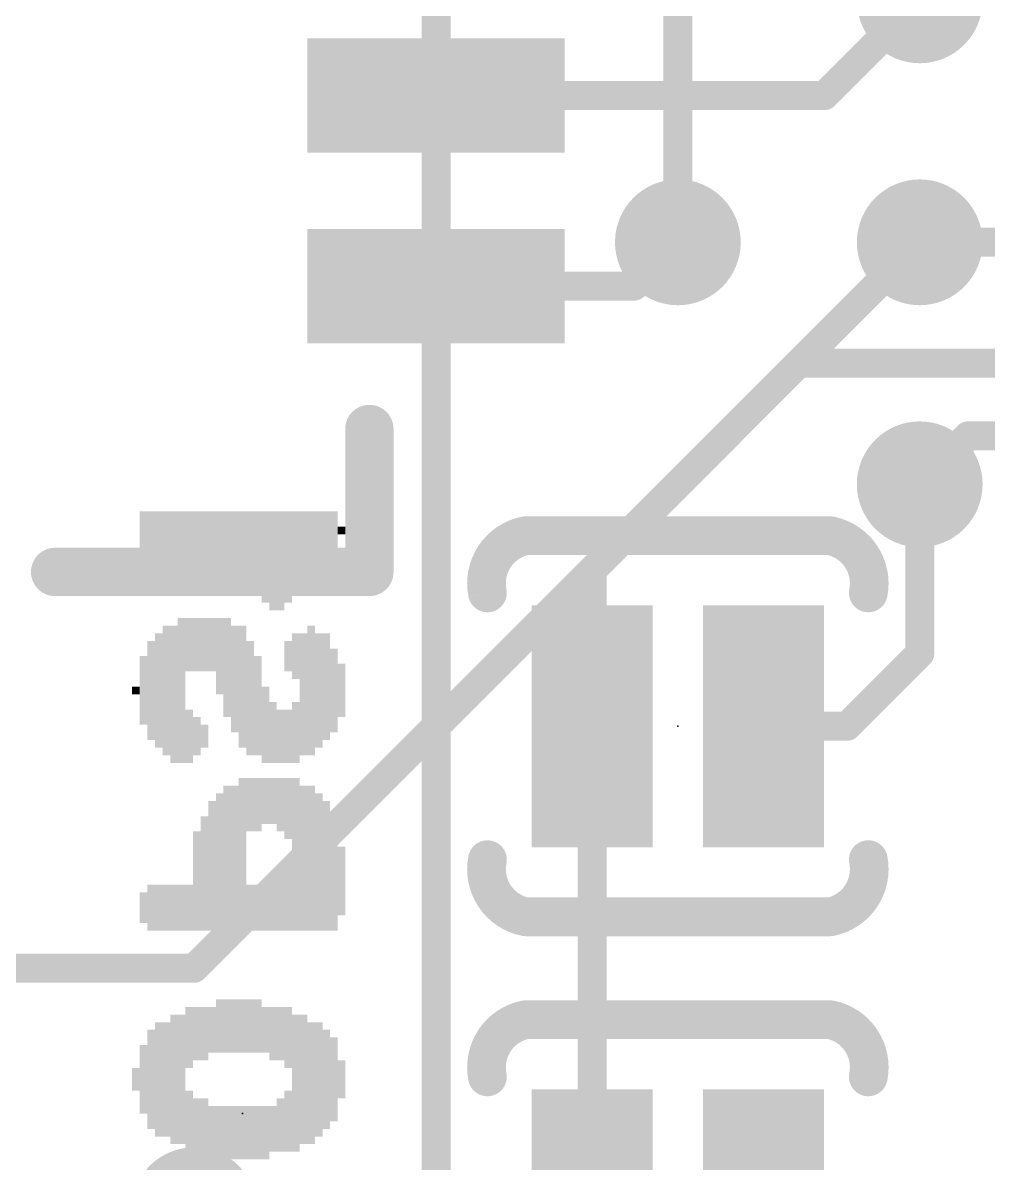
# Model space of a CAD drawing. Extents: x -12.7 to 30.6, y -10.2 to 25.5.
# Drawn here: x 2.91 to 7.98, y 6.6 to 12.58 of the extents above; entities that cross this region are included whole.
import ezdxf

# ---------------------------------------------------------------- set-up
doc = ezdxf.new("R2010")
doc.units = 0
for name, color, linetype in [('1', 12, 'CONTINUOUS'), ('16', 132, 'CONTINUOUS'), ('18', 110, 'CONTINUOUS'), ('21', 41, 'CONTINUOUS'), ('22', 40, 'CONTINUOUS'), ('24', 53, 'CONTINUOUS')]:
    doc.layers.add(name, color=color, linetype=linetype)

# ---------------------------------------------------------------- blocks, each defined once
blk = doc.blocks.new('RECT')
blk.add_solid([(-0.5, -0.5), (0.5, -0.5), (-0.5, 0.5), (0.5, 0.5)])
blk = doc.blocks.new('ROUNDV')
at = {"const_width": 0.5}
blk.add_lwpolyline([(0, -0.25, 1), (0, 0.25, 1), (0, -0.25)], format="xyb", dxfattribs=at)

msp = doc.modelspace()

# ---------------------------------------------------------------- linework, layer by layer
at = {"layer": '1', "const_width": 0.1524}
for points in [[(7.12, 12.2), (7.62, 12.7)], [(5.08, 12.2), (7.12, 12.2)], [(6.12, 11.2), (6.35, 11.43)], [(7.62, 11.43), (8.382, 11.43)], [(5.08, 11.2), (6.12, 11.2)], [(6.985, 10.795), (3.81, 7.62)], [(8.636, 10.795), (6.985, 10.795)], [(7.874, 10.414), (7.62, 10.16)], [(8.509, 10.414), (7.874, 10.414)], [(3.81, 7.62), (1.27, 7.62)]]:
    msp.add_lwpolyline(points, dxfattribs=at)
at = {"layer": '1', "const_width": 0.0762}
for points in [[(5.08, 12.2381, 1), (5.08, 12.1619)], [(7.12, 12.1619, 1), (7.12, 12.2381)], [(7.0931, 12.2269, 1), (7.1469, 12.1731)], [(6.3769, 11.4031, 1), (6.3231, 11.4569)], [(7.62, 11.4681, 1), (7.62, 11.3919)], [(5.08, 11.2381, 1), (5.08, 11.1619)], [(6.0931, 11.2269, 1), (6.1469, 11.1731)], [(6.12, 11.1619, 1), (6.12, 11.2381)], [(6.985, 10.8331, 1), (6.985, 10.7569)], [(7.0119, 10.7681, 1), (6.9581, 10.8219)], [(7.874, 10.4521, 1), (7.874, 10.3759)], [(7.9009, 10.3871, 1), (7.8471, 10.4409)], [(7.5931, 10.1869, 1), (7.6469, 10.1331)], [(3.7831, 7.6469, 1), (3.8369, 7.5931)], [(3.81, 7.5819, 1), (3.81, 7.6581)]]:
    msp.add_lwpolyline(points, format="xyb", dxfattribs=at)
at = {"layer": '16', "const_width": 0.1524}
for points in [[(5.08, 21.59), (5.08, 5.461)], [(6.35, 13.97), (6.35, 11.43)], [(5.9, 9.71), (7.62, 11.43)], [(7.874, 10.414), (7.62, 10.16)], [(9.906, 10.414), (7.874, 10.414)], [(7.62, 9.271), (7.62, 10.16)], [(5.9, 8.89), (5.9, 9.71)], [(7.239, 8.89), (7.62, 9.271)], [(5.9, 6.35), (5.9, 8.89)], [(6.8, 8.89), (7.239, 8.89)]]:
    msp.add_lwpolyline(points, dxfattribs=at)
at = {"layer": '16', "const_width": 0.0762}
for points in [[(7.6469, 11.4031, 1), (7.5931, 11.4569)], [(6.3119, 11.43, 1), (6.3881, 11.43)], [(7.874, 10.4521, 1), (7.874, 10.3759)], [(7.9009, 10.3871, 1), (7.8471, 10.4409)], [(7.6581, 10.16, 1), (7.5819, 10.16)], [(7.5931, 10.1869, 1), (7.6469, 10.1331)], [(5.9381, 9.71, 1), (5.8619, 9.71)], [(5.8731, 9.7369, 1), (5.9269, 9.6831)], [(7.6469, 9.2441, 1), (7.5931, 9.2979)], [(7.5819, 9.271, 1), (7.6581, 9.271)], [(5.9381, 8.89, 1), (5.8619, 8.89)], [(5.8619, 8.89, 1), (5.9381, 8.89)], [(6.8, 8.9281, 1), (6.8, 8.8519)], [(7.2121, 8.9169, 1), (7.2659, 8.8631)], [(7.239, 8.8519, 1), (7.239, 8.9281)]]:
    msp.add_lwpolyline(points, format="xyb", dxfattribs=at)
at = {"layer": '21', "const_width": 0.254}
for points in [[(4.73, 10.45), (4.73, 9.7)], [(4.73, 9.7), (3.08, 9.7)]]:
    msp.add_lwpolyline(points, dxfattribs=at)
at = {"layer": '21', "const_width": 0.127}
for points in [[(4.7935, 10.45, 1), (4.6665, 10.45)], [(3.08, 9.7635, 1), (3.08, 9.6365)], [(4.73, 9.6365, 1), (4.73, 9.7635)], [(4.6665, 9.7, 1), (4.7935, 9.7)]]:
    msp.add_lwpolyline(points, format="xyb", dxfattribs=at)
at = {"layer": '22'}
for points, const_width in [([(5.55, 9.89, 0.4142), (5.35, 9.59)], 0.2032), ([(5.55, 9.9408, 1), (5.55, 9.8392)], 0.1016), ([(5.56, 9.8402, 1), (5.54, 9.9398)], 0.1016), ([(7.35, 9.59, 0.4142), (7.15, 9.89)], 0.2032), ([(7.16, 9.9398, 1), (7.14, 9.8402)], 0.1016), ([(7.15, 9.8392, 1), (7.15, 9.9408)], 0.1016), ([(5.3002, 9.58, 1), (5.3998, 9.6)], 0.1016), ([(7.3002, 9.6, 1), (7.3998, 9.58)], 0.1016), ([(5.35, 8.19, 0.4142), (5.55, 7.89)], 0.2032), ([(5.3998, 8.18, 1), (5.3002, 8.2)], 0.1016), ([(7.15, 7.89, 0.4142), (7.35, 8.19)], 0.2032), ([(7.3998, 8.2, 1), (7.3002, 8.18)], 0.1016), ([(5.55, 7.9408, 1), (5.55, 7.8392)], 0.1016), ([(5.54, 7.8402, 1), (5.56, 7.9398)], 0.1016), ([(7.14, 7.9398, 1), (7.16, 7.8402)], 0.1016), ([(7.15, 7.8392, 1), (7.15, 7.9408)], 0.1016), ([(5.55, 7.35, 0.4142), (5.35, 7.05)], 0.2032), ([(5.55, 7.4008, 1), (5.55, 7.2992)], 0.1016), ([(5.56, 7.3002, 1), (5.54, 7.3998)], 0.1016), ([(7.35, 7.05, 0.4142), (7.15, 7.35)], 0.2032), ([(7.16, 7.3998, 1), (7.14, 7.3002)], 0.1016), ([(7.15, 7.2992, 1), (7.15, 7.4008)], 0.1016), ([(5.3002, 7.04, 1), (5.3998, 7.06)], 0.1016), ([(7.3002, 7.06, 1), (7.3998, 7.04)], 0.1016)]:
    msp.add_lwpolyline(points, format="xyb", dxfattribs=dict(at, const_width=const_width))
at = {"layer": '22', "const_width": 0.2032}
for points in [[(7.15, 9.89), (5.55, 9.89)], [(5.55, 7.89), (7.15, 7.89)], [(7.15, 7.35), (5.55, 7.35)]]:
    msp.add_lwpolyline(points, dxfattribs=at)
at = {"layer": '24'}
for p in [(6.35, 8.89), (4.064, 6.858)]:
    msp.add_point(p, dxfattribs=at)

# ---------------------------------------------------------------- block references
at = {"layer": '1', "xscale": 0.6, "yscale": 1.35, "rotation": 270}
for p in [(5.08, 12.2), (5.08, 11.2)]:
    msp.add_blockref('RECT', p, dxfattribs=at)
at = {"layer": '16', "xscale": 0.635, "yscale": 1.27}
for p in [(5.9, 8.89), (6.8, 8.89), (5.9, 6.35), (6.8, 6.35)]:
    msp.add_blockref('RECT', p, dxfattribs=at)
at = {"layer": '18', "xscale": 0.6604, "yscale": 0.6604}
for p in [(7.62, 12.7), (7.62, 12.7), (6.35, 11.43), (6.35, 11.43), (7.62, 11.43), (7.62, 11.43), (7.62, 10.16), (7.62, 10.16), (3.81, 6.35), (3.81, 6.35)]:
    msp.add_blockref('ROUNDV', p, dxfattribs=at)
at = {"layer": '22', "yscale": 0.04, "rotation": 90}
for p, xscale in [((3.544, 9.898), 0.24), ((3.584, 9.898), 0.24), ((3.624, 9.898), 0.24), ((3.664, 9.898), 0.24), ((3.704, 9.898), 0.24), ((3.744, 9.898), 0.24), ((3.784, 9.898), 0.24), ((3.824, 9.898), 0.24), ((3.864, 9.898), 0.24), ((3.904, 9.898), 0.24), ((3.944, 9.898), 0.24), ((3.984, 9.898), 0.24), ((4.024, 9.898), 0.24), ((4.064, 9.898), 0.24), ((4.104, 9.898), 0.24), ((4.144, 9.798), 0.44), ((4.184, 9.778), 0.48), ((4.224, 9.758), 0.52), ((4.264, 9.758), 0.52), ((4.304, 9.778), 0.48), ((4.344, 9.798), 0.44), ((4.384, 9.818), 0.4), ((4.424, 9.838), 0.36), ((4.464, 9.858), 0.32), ((4.504, 9.898), 0.24), ((4.544, 9.918), 0.2), ((4.584, 9.918), 0.04), ((4.104, 9.658), 0.08), ((3.744, 9.078), 0.76), ((3.784, 9.318), 0.28), ((3.824, 9.318), 0.28), ((3.864, 9.318), 0.28), ((3.904, 9.318), 0.28), ((3.944, 9.258), 0.4), ((3.984, 9.198), 0.52), ((3.664, 9.078), 0.68), ((3.704, 9.058), 0.72), ((4.024, 9.138), 0.56), ((4.064, 9.098), 0.64), ((4.424, 9.078), 0.68), ((3.584, 9.078), 0.52), ((3.624, 9.078), 0.6), ((4.104, 9.038), 0.6), ((4.304, 9.258), 0.16), ((4.344, 9.258), 0.24), ((4.384, 9.058), 0.64), ((4.464, 9.078), 0.6), ((4.504, 9.098), 0.56), ((4.544, 9.078), 0.44), ((3.544, 9.078), 0.36), ((4.144, 8.998), 0.52), ((4.584, 9.078), 0.28), ((3.504, 9.078), 0.04), ((4.184, 8.898), 0.4), ((3.784, 8.838), 0.28), ((4.224, 8.858), 0.32), ((4.264, 8.838), 0.28), ((4.304, 8.838), 0.28), ((4.344, 8.858), 0.32), ((3.824, 8.838), 0.2), ((3.864, 8.838), 0.12), ((3.984, 8.198), 0.76), ((4.024, 8.198), 0.76), ((4.064, 8.218), 0.8), ((4.104, 8.478), 0.28), ((4.144, 8.478), 0.28), ((4.184, 8.498), 0.24), ((4.224, 8.498), 0.24), ((4.264, 8.478), 0.28), ((4.304, 8.458), 0.32), ((4.344, 8.218), 0.8), ((4.384, 8.198), 0.76), ((4.424, 8.198), 0.76), ((3.944, 8.178), 0.72), ((4.464, 8.178), 0.72), ((3.904, 8.158), 0.68), ((4.504, 8.158), 0.68), ((3.864, 8.118), 0.6), ((4.544, 8.118), 0.6), ((3.824, 8.078), 0.52), ((4.584, 8.078), 0.36), ((3.584, 7.938), 0.24), ((3.624, 7.938), 0.24), ((3.664, 7.938), 0.24), ((3.704, 7.938), 0.24), ((3.744, 7.938), 0.24), ((3.784, 7.938), 0.24), ((4.104, 7.938), 0.24), ((4.144, 7.938), 0.24), ((4.184, 7.938), 0.24), ((4.224, 7.938), 0.24), ((4.264, 7.938), 0.24), ((4.304, 7.938), 0.24), ((3.544, 7.938), 0.16), ((3.944, 7.317), 0.28), ((3.984, 7.317), 0.28), ((4.024, 7.317), 0.28), ((4.064, 7.317), 0.28), ((4.104, 7.317), 0.28), ((4.144, 7.317), 0.28), ((3.704, 7.037), 0.68), ((3.744, 7.037), 0.68), ((3.784, 7.257), 0.32), ((3.824, 7.277), 0.28), ((3.864, 7.277), 0.28), ((3.904, 7.297), 0.24), ((4.184, 7.297), 0.24), ((4.224, 7.277), 0.28), ((4.264, 7.277), 0.28), ((4.304, 7.257), 0.32), ((4.344, 7.017), 0.72), ((4.384, 7.037), 0.68), ((3.624, 7.037), 0.6), ((3.664, 7.037), 0.6), ((4.424, 7.017), 0.64), ((4.464, 7.037), 0.6), ((3.584, 7.037), 0.52), ((4.504, 7.037), 0.52), ((4.544, 7.037), 0.44), ((3.544, 7.037), 0.36), ((4.584, 7.037), 0.2), ((3.504, 7.037), 0.12), ((3.784, 6.817), 0.32), ((4.304, 6.817), 0.32), ((3.824, 6.797), 0.28), ((3.864, 6.797), 0.28), ((3.904, 6.757), 0.28), ((3.944, 6.757), 0.28), ((3.984, 6.757), 0.28), ((4.024, 6.757), 0.28), ((4.064, 6.757), 0.28), ((4.104, 6.757), 0.28), ((4.144, 6.757), 0.28), ((4.184, 6.757), 0.28), ((4.224, 6.777), 0.24), ((4.264, 6.797), 0.28)]:
    msp.add_blockref('RECT', p, dxfattribs=dict(at, xscale=xscale))

doc.saveas('drawing.dxf')
